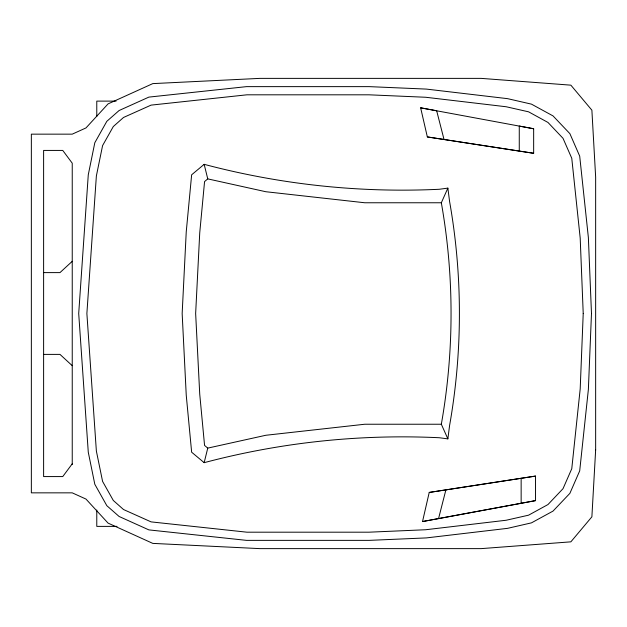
<?xml version="1.0" encoding="UTF-8"?>
<svg xmlns="http://www.w3.org/2000/svg" width="627" height="627" viewBox="0 0 627 627"><rect width="100%" height="100%" fill="white"/><g stroke="black" fill="none" stroke-linecap="round" stroke-linejoin="round"><path stroke-width="0.94" d="M447.866 438.876L449.583 425.545A644.148 644.148 0 0 0 449.583 201.455L447.866 188.124L439.198 189.276A773.922 773.922 0 0 1 204.159 164.329L191.643 174.8L186.243 231.802L182.159 313.5L186.243 395.198L191.643 452.2L204.159 462.671A773.922 773.922 0 0 1 439.198 437.732L447.866 438.876L441.33 424.236A635.653 635.653 0 0 0 441.33 202.764L447.866 188.124M422.52 521.554L429.221 492.438L535.536 476.081L535.536 500.62L422.52 521.554L535.536 500.62M204.159 462.671L207.756 448.117L265.824 435.271L364.781 424.236L441.33 424.236M438.547 518.607L445.907 489.82M72.238 463.815L62.755 476.575L43.616 476.575L43.616 150.425L62.755 150.425L72.238 163.185L72.238 464.521M72.238 261.326L59.973 272.612L43.616 272.612M441.33 202.764L364.781 202.764L265.824 191.729L207.756 178.883L204.567 181.587L199.739 232.782L195.648 313.5L199.739 394.218L204.567 445.413L207.756 448.117M429.221 492.438L535.536 476.081M116.097 101.112L96.777 101.112L96.777 116.504M43.616 354.388L59.973 354.388L72.238 365.674M117.022 526.382L96.777 526.382L96.777 510.025M519.266 151.083L533.655 153.286L533.655 128.754L519.266 126.051L519.266 151.083L427.34 136.929L420.639 107.82L436.666 110.76L444.026 139.468M427.34 136.929L533.655 153.286M420.639 107.82L533.655 128.754M204.159 164.329L207.756 178.883M521.147 478.291L521.147 503.238M583.22 313.5L580.194 388.905L571.769 468.722L563.022 488.676L547.974 504.547L528.585 515.175L506.177 520.245L425.709 529.737L368.95 532.19L246.928 532.19L151.083 521.883L123.519 509.532L113.299 500.456L102.585 481.403L96.37 451.056L86.879 313.5L96.37 175.944L102.585 145.597L113.299 126.544L123.519 117.468L151.083 105.117L246.928 94.81L368.95 94.81L425.709 97.263L506.177 106.755L528.585 111.825L547.974 122.453L563.022 138.324L571.769 158.278L580.194 238.095L583.22 313.5M591.48 313.5L588.369 389.477L579.701 470.853L569.888 493.339L553.038 511.083L531.453 522.863L507.572 528.342L426.36 537.911L369.193 540.364L246.521 540.364L148.873 529.893L119.106 516.483L106.833 505.691L94.81 484.263L88.274 452.2L78.704 313.5L88.274 174.8L94.81 142.737L106.833 121.309L119.106 110.517L148.873 97.107L246.521 86.636L369.193 86.636L426.36 89.089L507.572 98.658L531.453 104.137L553.038 115.917L569.888 133.661L579.701 156.147L588.369 237.523L591.48 313.5M595.65 449.912L591.888 516.813L570.868 541.838L481.152 548.625L259.931 548.625L152.8 543.39L108.063 523.106L85.977 499.068L72.238 492.846L31.35 492.846L31.35 134.154L72.238 134.154L85.977 127.932L108.063 103.894L152.8 83.61L259.931 78.375L481.152 78.375L570.868 85.162L591.888 110.187L595.65 177.088L595.65 449.912"/></g></svg>
